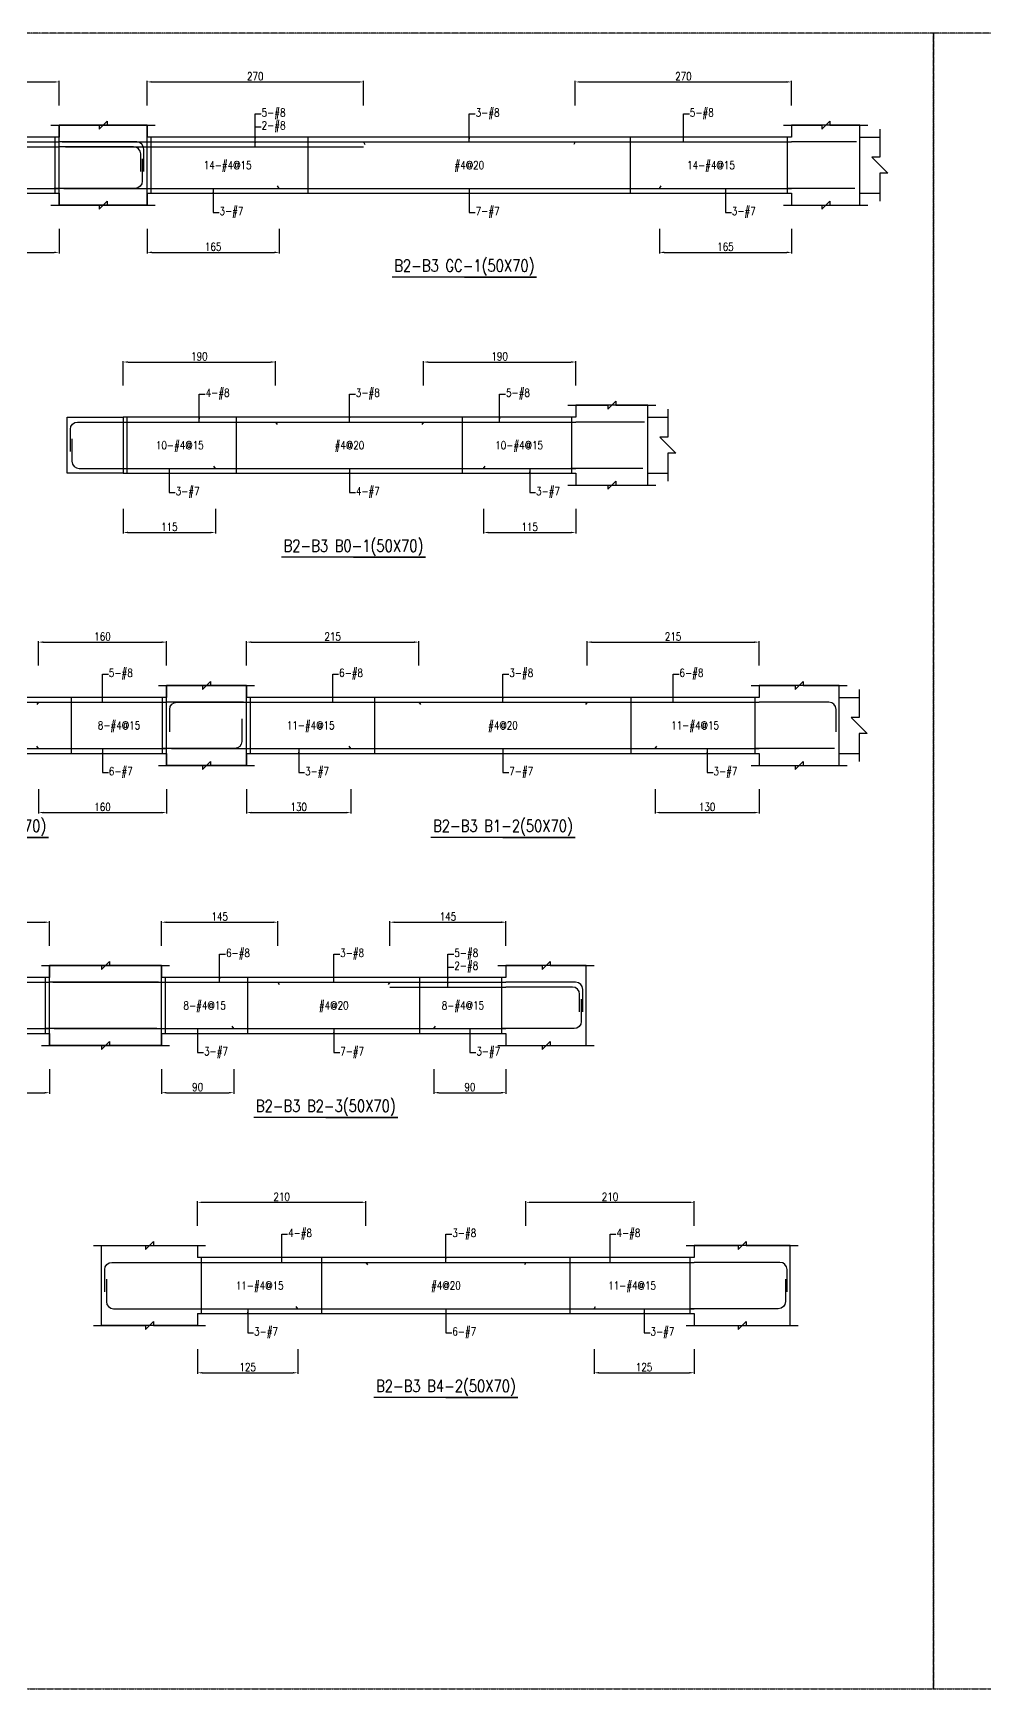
# Model space of a CAD drawing. Header units: millimetres. Extents: x 0 to 84580, y -12276 to 4373.
# Drawn here: x 31479 to 32667, y -9207 to -7138 of the extents above; entities that cross this region are included whole.
import ezdxf
from ezdxf.enums import TextEntityAlignment as Align

# ---------------------------------------------------------------- set-up
doc = ezdxf.new("R2010")
doc.units = ezdxf.units.MM
doc.header["$MEASUREMENT"] = 0
doc.linetypes.add('CENTER', pattern=[2, 1.25, -0.25, 0.25, -0.25])
for name, color, linetype in [('S-DIM', 2, 'Continuous'), ('S-GRID', 1, 'CENTER'), ('S-LEADER', 2, 'Continuous'), ('S-RC', 130, 'Continuous'), ('S-REINF', 6, 'Continuous'), ('S-TEXT', 2, 'Continuous')]:
    doc.layers.add(name, color=color, linetype=linetype)
doc.styles.add('CS4', font='romans.shx', dxfattribs={"width": 0.8, "bigfont": 'lsp.shx'})
doc.styles.get("Standard").update_dxf_attribs({"font": 'arial.ttf'})
doc.dimstyles.new('ISO-25', dxfattribs={"dimtxt": 2.5, "dimasz": 2.5, "dimexe": 1.25, "dimexo": 0.625, "dimtad": 1, "dimtxsty": 'Standard', "dimcen": 2.5, "dimadec": 0, "dimazin": 0, "dimtfac": 1, "dimtmove": 0, "dimatfit": 3, "dimfxl": 0, "dimarcsym": 0})

# ---------------------------------------------------------------- blocks, each defined once
blk = doc.blocks.new('*D1837')
at = {"layer": 'DEFPOINTS', "color": 0, "transparency": 16777216}
for p in [(31510.9, -7199), (31155.9, -7229), (31510.9, -7229)]:
    blk.add_point(p, dxfattribs=at)
at = {"layer": 'S-DIM', "color": 0, "lineweight": -2, "transparency": 16777216}
for p, q in [((31155.9, -7228.375), (31155.9, -7197.75)), ((31161.9, -7199), (31504.9, -7199)), ((31510.9, -7228.375), (31510.9, -7197.75))]:
    blk.add_line(p, q, dxfattribs=at)
at = {"layer": 'S-DIM', "color": 0, "transparency": 16777216}
for points in [[(31161.9, -7198), (31161.9, -7200), (31155.9, -7199)], [(31504.9, -7198), (31504.9, -7200), (31510.9, -7199)]]:
    blk.add_solid(points, dxfattribs=at)
at = {"layer": 'S-DIM', "color": 0, "transparency": 16777216, "insert": (31333.4, -7192), "char_height": 10, "attachment_point": 5, "style": 'CS4'}
blk.add_mtext('355', dxfattribs=at)
blk = doc.blocks.new('*D1839')
at = {"layer": 'DEFPOINTS', "color": 0, "transparency": 16777216}
for p in [(31295.9, -7382), (31510.9, -7382), (31510.9, -7412)]:
    blk.add_point(p, dxfattribs=at)
at = {"layer": 'S-DIM', "color": 0, "lineweight": -2, "transparency": 16777216}
for p, q in [((31295.9, -7382.625), (31295.9, -7413.25)), ((31510.9, -7382.625), (31510.9, -7413.25)), ((31301.9, -7412), (31504.9, -7412))]:
    blk.add_line(p, q, dxfattribs=at)
at = {"layer": 'S-DIM', "color": 0, "transparency": 16777216}
for points in [[(31301.9, -7411), (31301.9, -7413), (31295.9, -7412)], [(31504.9, -7411), (31504.9, -7413), (31510.9, -7412)]]:
    blk.add_solid(points, dxfattribs=at)
at = {"layer": 'S-DIM', "color": 0, "transparency": 16777216, "insert": (31403.4, -7405), "char_height": 10, "attachment_point": 5, "style": 'CS4'}
blk.add_mtext('215', dxfattribs=at)
blk = doc.blocks.new('*D1840')
at = {"layer": 'DEFPOINTS', "color": 0, "transparency": 16777216}
for p in [(31890.9, -7199), (31620.9, -7229), (31890.9, -7229)]:
    blk.add_point(p, dxfattribs=at)
at = {"layer": 'S-DIM', "color": 0, "lineweight": -2, "transparency": 16777216}
for p, q in [((31620.9, -7228.375), (31620.9, -7197.75)), ((31626.9, -7199), (31884.9, -7199)), ((31890.9, -7228.375), (31890.9, -7197.75))]:
    blk.add_line(p, q, dxfattribs=at)
at = {"layer": 'S-DIM', "color": 0, "transparency": 16777216}
for points in [[(31626.9, -7198), (31626.9, -7200), (31620.9, -7199)], [(31884.9, -7198), (31884.9, -7200), (31890.9, -7199)]]:
    blk.add_solid(points, dxfattribs=at)
at = {"layer": 'S-DIM', "color": 0, "transparency": 16777216, "insert": (31755.9, -7192), "char_height": 10, "attachment_point": 5, "style": 'CS4'}
blk.add_mtext('270', dxfattribs=at)
blk = doc.blocks.new('*D1841')
at = {"layer": 'DEFPOINTS', "color": 0, "transparency": 16777216}
for p in [(32425.6, -7199), (32155.6, -7229), (32425.6, -7229)]:
    blk.add_point(p, dxfattribs=at)
at = {"layer": 'S-DIM', "color": 0, "lineweight": -2, "transparency": 16777216}
for p, q in [((32155.6, -7228.375), (32155.6, -7197.75)), ((32161.6, -7199), (32419.6, -7199)), ((32425.6, -7228.375), (32425.6, -7197.75))]:
    blk.add_line(p, q, dxfattribs=at)
at = {"layer": 'S-DIM', "color": 0, "transparency": 16777216}
for points in [[(32161.6, -7198), (32161.6, -7200), (32155.6, -7199)], [(32419.6, -7198), (32419.6, -7200), (32425.6, -7199)]]:
    blk.add_solid(points, dxfattribs=at)
at = {"layer": 'S-DIM', "color": 0, "transparency": 16777216, "insert": (32290.6, -7192), "char_height": 10, "attachment_point": 5, "style": 'CS4'}
blk.add_mtext('270', dxfattribs=at)
blk = doc.blocks.new('*D1842')
at = {"layer": 'DEFPOINTS', "color": 0, "transparency": 16777216}
for p in [(31620.9, -7382), (31785.9, -7382), (31785.9, -7412)]:
    blk.add_point(p, dxfattribs=at)
at = {"layer": 'S-DIM', "color": 0, "lineweight": -2, "transparency": 16777216}
for p, q in [((31620.9, -7382.625), (31620.9, -7413.25)), ((31785.9, -7382.625), (31785.9, -7413.25)), ((31626.9, -7412), (31779.9, -7412))]:
    blk.add_line(p, q, dxfattribs=at)
at = {"layer": 'S-DIM', "color": 0, "transparency": 16777216}
for points in [[(31626.9, -7411), (31626.9, -7413), (31620.9, -7412)], [(31779.9, -7411), (31779.9, -7413), (31785.9, -7412)]]:
    blk.add_solid(points, dxfattribs=at)
at = {"layer": 'S-DIM', "color": 0, "transparency": 16777216, "insert": (31703.4, -7405), "char_height": 10, "attachment_point": 5, "style": 'CS4'}
blk.add_mtext('165', dxfattribs=at)
blk = doc.blocks.new('*D1805')
at = {"layer": 'DEFPOINTS', "color": 0, "transparency": 16777216}
for p in [(32260.6, -7382), (32425.6, -7382), (32425.6, -7412)]:
    blk.add_point(p, dxfattribs=at)
at = {"layer": 'S-DIM', "color": 0, "lineweight": -2, "transparency": 16777216}
for p, q in [((32260.6, -7382.625), (32260.6, -7413.25)), ((32425.6, -7382.625), (32425.6, -7413.25)), ((32266.6, -7412), (32419.6, -7412))]:
    blk.add_line(p, q, dxfattribs=at)
at = {"layer": 'S-DIM', "color": 0, "transparency": 16777216}
for points in [[(32266.6, -7411), (32266.6, -7413), (32260.6, -7412)], [(32419.6, -7411), (32419.6, -7413), (32425.6, -7412)]]:
    blk.add_solid(points, dxfattribs=at)
at = {"layer": 'S-DIM', "color": 0, "transparency": 16777216, "insert": (32343.1, -7405), "char_height": 10, "attachment_point": 5, "style": 'CS4'}
blk.add_mtext('165', dxfattribs=at)
blk = doc.blocks.new('*D1862')
at = {"layer": 'DEFPOINTS', "color": 0, "transparency": 16777216}
for p in [(31781.1, -7549), (31591.1, -7579), (31781.1, -7579)]:
    blk.add_point(p, dxfattribs=at)
at = {"layer": 'S-DIM', "color": 0, "lineweight": -2, "transparency": 16777216}
for p, q in [((31591.1, -7578.375), (31591.1, -7547.75)), ((31597.1, -7549), (31775.1, -7549)), ((31781.1, -7578.375), (31781.1, -7547.75))]:
    blk.add_line(p, q, dxfattribs=at)
at = {"layer": 'S-DIM', "color": 0, "transparency": 16777216}
for points in [[(31597.1, -7548), (31597.1, -7550), (31591.1, -7549)], [(31775.1, -7548), (31775.1, -7550), (31781.1, -7549)]]:
    blk.add_solid(points, dxfattribs=at)
at = {"layer": 'S-DIM', "color": 0, "transparency": 16777216, "insert": (31686.1, -7542), "char_height": 10, "attachment_point": 5, "style": 'CS4'}
blk.add_mtext('190', dxfattribs=at)
blk = doc.blocks.new('*D1863')
at = {"layer": 'DEFPOINTS', "color": 0, "transparency": 16777216}
for p in [(32156.1, -7549), (31966.1, -7579), (32156.1, -7579)]:
    blk.add_point(p, dxfattribs=at)
at = {"layer": 'S-DIM', "color": 0, "lineweight": -2, "transparency": 16777216}
for p, q in [((31966.1, -7578.375), (31966.1, -7547.75)), ((31972.1, -7549), (32150.1, -7549)), ((32156.1, -7578.375), (32156.1, -7547.75))]:
    blk.add_line(p, q, dxfattribs=at)
at = {"layer": 'S-DIM', "color": 0, "transparency": 16777216}
for points in [[(31972.1, -7548), (31972.1, -7550), (31966.1, -7549)], [(32150.1, -7548), (32150.1, -7550), (32156.1, -7549)]]:
    blk.add_solid(points, dxfattribs=at)
at = {"layer": 'S-DIM', "color": 0, "transparency": 16777216, "insert": (32061.1, -7542), "char_height": 10, "attachment_point": 5, "style": 'CS4'}
blk.add_mtext('190', dxfattribs=at)
blk = doc.blocks.new('*D1864')
at = {"layer": 'DEFPOINTS', "color": 0, "transparency": 16777216}
for p in [(31591.1, -7732), (31706.1, -7732), (31706.1, -7762)]:
    blk.add_point(p, dxfattribs=at)
at = {"layer": 'S-DIM', "color": 0, "lineweight": -2, "transparency": 16777216}
for p, q in [((31591.1, -7732.625), (31591.1, -7763.25)), ((31706.1, -7732.625), (31706.1, -7763.25)), ((31597.1, -7762), (31700.1, -7762))]:
    blk.add_line(p, q, dxfattribs=at)
at = {"layer": 'S-DIM', "color": 0, "transparency": 16777216}
for points in [[(31597.1, -7761), (31597.1, -7763), (31591.1, -7762)], [(31700.1, -7761), (31700.1, -7763), (31706.1, -7762)]]:
    blk.add_solid(points, dxfattribs=at)
at = {"layer": 'S-DIM', "color": 0, "transparency": 16777216, "insert": (31648.6, -7755), "char_height": 10, "attachment_point": 5, "style": 'CS4'}
blk.add_mtext('115', dxfattribs=at)
blk = doc.blocks.new('*D1865')
at = {"layer": 'DEFPOINTS', "color": 0, "transparency": 16777216}
for p in [(32041.1, -7732), (32156.1, -7732), (32156.1, -7762)]:
    blk.add_point(p, dxfattribs=at)
at = {"layer": 'S-DIM', "color": 0, "lineweight": -2, "transparency": 16777216}
for p, q in [((32041.1, -7732.625), (32041.1, -7763.25)), ((32156.1, -7732.625), (32156.1, -7763.25)), ((32047.1, -7762), (32150.1, -7762))]:
    blk.add_line(p, q, dxfattribs=at)
at = {"layer": 'S-DIM', "color": 0, "transparency": 16777216}
for points in [[(32047.1, -7761), (32047.1, -7763), (32041.1, -7762)], [(32150.1, -7761), (32150.1, -7763), (32156.1, -7762)]]:
    blk.add_solid(points, dxfattribs=at)
at = {"layer": 'S-DIM', "color": 0, "transparency": 16777216, "insert": (32098.6, -7755), "char_height": 10, "attachment_point": 5, "style": 'CS4'}
blk.add_mtext('115', dxfattribs=at)
blk = doc.blocks.new('*D1780')
at = {"layer": 'DEFPOINTS', "color": 0, "transparency": 16777216}
for p in [(31645.2, -7899), (31485.2, -7929), (31645.2, -7929)]:
    blk.add_point(p, dxfattribs=at)
at = {"layer": 'S-DIM', "color": 0, "lineweight": -2, "transparency": 16777216}
for p, q in [((31485.2, -7928.375), (31485.2, -7897.75)), ((31491.2, -7899), (31639.2, -7899)), ((31645.2, -7928.375), (31645.2, -7897.75))]:
    blk.add_line(p, q, dxfattribs=at)
at = {"layer": 'S-DIM', "color": 0, "transparency": 16777216}
for points in [[(31491.2, -7898), (31491.2, -7900), (31485.2, -7899)], [(31639.2, -7898), (31639.2, -7900), (31645.2, -7899)]]:
    blk.add_solid(points, dxfattribs=at)
at = {"layer": 'S-DIM', "color": 0, "transparency": 16777216, "insert": (31565.2, -7892), "char_height": 10, "attachment_point": 5, "style": 'CS4'}
blk.add_mtext('160', dxfattribs=at)
blk = doc.blocks.new('*D1782')
at = {"layer": 'DEFPOINTS', "color": 0, "transparency": 16777216}
for p in [(31485.2, -8082), (31645.2, -8082), (31645.2, -8112)]:
    blk.add_point(p, dxfattribs=at)
at = {"layer": 'S-DIM', "color": 0, "lineweight": -2, "transparency": 16777216}
for p, q in [((31485.2, -8082.625), (31485.2, -8113.25)), ((31645.2, -8082.625), (31645.2, -8113.25)), ((31491.2, -8112), (31639.2, -8112))]:
    blk.add_line(p, q, dxfattribs=at)
at = {"layer": 'S-DIM', "color": 0, "transparency": 16777216}
for points in [[(31491.2, -8111), (31491.2, -8113), (31485.2, -8112)], [(31639.2, -8111), (31639.2, -8113), (31645.2, -8112)]]:
    blk.add_solid(points, dxfattribs=at)
at = {"layer": 'S-DIM', "color": 0, "transparency": 16777216, "insert": (31565.2, -8105), "char_height": 10, "attachment_point": 5, "style": 'CS4'}
blk.add_mtext('160', dxfattribs=at)
blk = doc.blocks.new('*D1783')
at = {"layer": 'DEFPOINTS', "color": 0, "transparency": 16777216}
for p in [(31960.2, -7899), (31745.2, -7929), (31960.2, -7929)]:
    blk.add_point(p, dxfattribs=at)
at = {"layer": 'S-DIM', "color": 0, "lineweight": -2, "transparency": 16777216}
for p, q in [((31745.2, -7928.375), (31745.2, -7897.75)), ((31751.2, -7899), (31954.2, -7899)), ((31960.2, -7928.375), (31960.2, -7897.75))]:
    blk.add_line(p, q, dxfattribs=at)
at = {"layer": 'S-DIM', "color": 0, "transparency": 16777216}
for points in [[(31751.2, -7898), (31751.2, -7900), (31745.2, -7899)], [(31954.2, -7898), (31954.2, -7900), (31960.2, -7899)]]:
    blk.add_solid(points, dxfattribs=at)
at = {"layer": 'S-DIM', "color": 0, "transparency": 16777216, "insert": (31852.7, -7892), "char_height": 10, "attachment_point": 5, "style": 'CS4'}
blk.add_mtext('215', dxfattribs=at)
blk = doc.blocks.new('*D1784')
at = {"layer": 'DEFPOINTS', "color": 0, "transparency": 16777216}
for p in [(32385.2, -7899), (32170.2, -7929), (32385.2, -7929)]:
    blk.add_point(p, dxfattribs=at)
at = {"layer": 'S-DIM', "color": 0, "lineweight": -2, "transparency": 16777216}
for p, q in [((32170.2, -7928.375), (32170.2, -7897.75)), ((32176.2, -7899), (32379.2, -7899)), ((32385.2, -7928.375), (32385.2, -7897.75))]:
    blk.add_line(p, q, dxfattribs=at)
at = {"layer": 'S-DIM', "color": 0, "transparency": 16777216}
for points in [[(32176.2, -7898), (32176.2, -7900), (32170.2, -7899)], [(32379.2, -7898), (32379.2, -7900), (32385.2, -7899)]]:
    blk.add_solid(points, dxfattribs=at)
at = {"layer": 'S-DIM', "color": 0, "transparency": 16777216, "insert": (32277.7, -7892), "char_height": 10, "attachment_point": 5, "style": 'CS4'}
blk.add_mtext('215', dxfattribs=at)
blk = doc.blocks.new('*D1785')
at = {"layer": 'DEFPOINTS', "color": 0, "transparency": 16777216}
for p in [(31745.2, -8082), (31875.2, -8082), (31875.2, -8112)]:
    blk.add_point(p, dxfattribs=at)
at = {"layer": 'S-DIM', "color": 0, "lineweight": -2, "transparency": 16777216}
for p, q in [((31745.2, -8082.625), (31745.2, -8113.25)), ((31875.2, -8082.625), (31875.2, -8113.25)), ((31751.2, -8112), (31869.2, -8112))]:
    blk.add_line(p, q, dxfattribs=at)
at = {"layer": 'S-DIM', "color": 0, "transparency": 16777216}
for points in [[(31751.2, -8111), (31751.2, -8113), (31745.2, -8112)], [(31869.2, -8111), (31869.2, -8113), (31875.2, -8112)]]:
    blk.add_solid(points, dxfattribs=at)
at = {"layer": 'S-DIM', "color": 0, "transparency": 16777216, "insert": (31810.2, -8105), "char_height": 10, "attachment_point": 5, "style": 'CS4'}
blk.add_mtext('130', dxfattribs=at)
blk = doc.blocks.new('*D1786')
at = {"layer": 'DEFPOINTS', "color": 0, "transparency": 16777216}
for p in [(32255.2, -8082), (32385.2, -8082), (32385.2, -8112)]:
    blk.add_point(p, dxfattribs=at)
at = {"layer": 'S-DIM', "color": 0, "lineweight": -2, "transparency": 16777216}
for p, q in [((32255.2, -8082.625), (32255.2, -8113.25)), ((32385.2, -8082.625), (32385.2, -8113.25)), ((32261.2, -8112), (32379.2, -8112))]:
    blk.add_line(p, q, dxfattribs=at)
at = {"layer": 'S-DIM', "color": 0, "transparency": 16777216}
for points in [[(32261.2, -8111), (32261.2, -8113), (32255.2, -8112)], [(32379.2, -8111), (32379.2, -8113), (32385.2, -8112)]]:
    blk.add_solid(points, dxfattribs=at)
at = {"layer": 'S-DIM', "color": 0, "transparency": 16777216, "insert": (32320.2, -8105), "char_height": 10, "attachment_point": 5, "style": 'CS4'}
blk.add_mtext('130', dxfattribs=at)
blk = doc.blocks.new('*D1787')
at = {"layer": 'DEFPOINTS', "color": 0, "transparency": 16777216}
for p in [(31499, -8249), (31269, -8279), (31499, -8279)]:
    blk.add_point(p, dxfattribs=at)
at = {"layer": 'S-DIM', "color": 0, "lineweight": -2, "transparency": 16777216}
for p, q in [((31269, -8278.375), (31269, -8247.75)), ((31275, -8249), (31493, -8249)), ((31499, -8278.375), (31499, -8247.75))]:
    blk.add_line(p, q, dxfattribs=at)
at = {"layer": 'S-DIM', "color": 0, "transparency": 16777216}
for points in [[(31275, -8248), (31275, -8250), (31269, -8249)], [(31493, -8248), (31493, -8250), (31499, -8249)]]:
    blk.add_solid(points, dxfattribs=at)
at = {"layer": 'S-DIM', "color": 0, "transparency": 16777216, "insert": (31384, -8242), "char_height": 10, "attachment_point": 5, "style": 'CS4'}
blk.add_mtext('230', dxfattribs=at)
blk = doc.blocks.new('*D1789')
at = {"layer": 'DEFPOINTS', "color": 0, "transparency": 16777216}
for p in [(31359, -8432), (31499, -8432), (31499, -8462)]:
    blk.add_point(p, dxfattribs=at)
at = {"layer": 'S-DIM', "color": 0, "lineweight": -2, "transparency": 16777216}
for p, q in [((31359, -8432.625), (31359, -8463.25)), ((31499, -8432.625), (31499, -8463.25)), ((31365, -8462), (31493, -8462))]:
    blk.add_line(p, q, dxfattribs=at)
at = {"layer": 'S-DIM', "color": 0, "transparency": 16777216}
for points in [[(31365, -8461), (31365, -8463), (31359, -8462)], [(31493, -8461), (31493, -8463), (31499, -8462)]]:
    blk.add_solid(points, dxfattribs=at)
at = {"layer": 'S-DIM', "color": 0, "transparency": 16777216, "insert": (31429, -8455), "char_height": 10, "attachment_point": 5, "style": 'CS4'}
blk.add_mtext('140', dxfattribs=at)
blk = doc.blocks.new('*D1790')
at = {"layer": 'DEFPOINTS', "color": 0, "transparency": 16777216}
for p in [(31784, -8249), (31639, -8279), (31784, -8279)]:
    blk.add_point(p, dxfattribs=at)
at = {"layer": 'S-DIM', "color": 0, "lineweight": -2, "transparency": 16777216}
for p, q in [((31639, -8278.375), (31639, -8247.75)), ((31645, -8249), (31778, -8249)), ((31784, -8278.375), (31784, -8247.75))]:
    blk.add_line(p, q, dxfattribs=at)
at = {"layer": 'S-DIM', "color": 0, "transparency": 16777216}
for points in [[(31645, -8248), (31645, -8250), (31639, -8249)], [(31778, -8248), (31778, -8250), (31784, -8249)]]:
    blk.add_solid(points, dxfattribs=at)
at = {"layer": 'S-DIM', "color": 0, "transparency": 16777216, "insert": (31711.5, -8242), "char_height": 10, "attachment_point": 5, "style": 'CS4'}
blk.add_mtext('145', dxfattribs=at)
blk = doc.blocks.new('*D1791')
at = {"layer": 'DEFPOINTS', "color": 0, "transparency": 16777216}
for p in [(32069, -8249), (31924, -8279), (32069, -8279)]:
    blk.add_point(p, dxfattribs=at)
at = {"layer": 'S-DIM', "color": 0, "lineweight": -2, "transparency": 16777216}
for p, q in [((31924, -8278.375), (31924, -8247.75)), ((31930, -8249), (32063, -8249)), ((32069, -8278.375), (32069, -8247.75))]:
    blk.add_line(p, q, dxfattribs=at)
at = {"layer": 'S-DIM', "color": 0, "transparency": 16777216}
for points in [[(31930, -8248), (31930, -8250), (31924, -8249)], [(32063, -8248), (32063, -8250), (32069, -8249)]]:
    blk.add_solid(points, dxfattribs=at)
at = {"layer": 'S-DIM', "color": 0, "transparency": 16777216, "insert": (31996.5, -8242), "char_height": 10, "attachment_point": 5, "style": 'CS4'}
blk.add_mtext('145', dxfattribs=at)
blk = doc.blocks.new('*D1792')
at = {"layer": 'DEFPOINTS', "color": 0, "transparency": 16777216}
for p in [(31639, -8432), (31729, -8432), (31729, -8462)]:
    blk.add_point(p, dxfattribs=at)
at = {"layer": 'S-DIM', "color": 0, "lineweight": -2, "transparency": 16777216}
for p, q in [((31639, -8432.625), (31639, -8463.25)), ((31729, -8432.625), (31729, -8463.25)), ((31645, -8462), (31723, -8462))]:
    blk.add_line(p, q, dxfattribs=at)
at = {"layer": 'S-DIM', "color": 0, "transparency": 16777216}
for points in [[(31645, -8461), (31645, -8463), (31639, -8462)], [(31723, -8461), (31723, -8463), (31729, -8462)]]:
    blk.add_solid(points, dxfattribs=at)
at = {"layer": 'S-DIM', "color": 0, "transparency": 16777216, "insert": (31684, -8455), "char_height": 10, "attachment_point": 5, "style": 'CS4'}
blk.add_mtext('90', dxfattribs=at)
blk = doc.blocks.new('*D1793')
at = {"layer": 'DEFPOINTS', "color": 0, "transparency": 16777216}
for p in [(31979, -8432), (32069, -8432), (32069, -8462)]:
    blk.add_point(p, dxfattribs=at)
at = {"layer": 'S-DIM', "color": 0, "lineweight": -2, "transparency": 16777216}
for p, q in [((31979, -8432.625), (31979, -8463.25)), ((32069, -8432.625), (32069, -8463.25)), ((31985, -8462), (32063, -8462))]:
    blk.add_line(p, q, dxfattribs=at)
at = {"layer": 'S-DIM', "color": 0, "transparency": 16777216}
for points in [[(31985, -8461), (31985, -8463), (31979, -8462)], [(32063, -8461), (32063, -8463), (32069, -8462)]]:
    blk.add_solid(points, dxfattribs=at)
at = {"layer": 'S-DIM', "color": 0, "transparency": 16777216, "insert": (32024, -8455), "char_height": 10, "attachment_point": 5, "style": 'CS4'}
blk.add_mtext('90', dxfattribs=at)
blk = doc.blocks.new('*D1766')
at = {"layer": 'DEFPOINTS', "color": 0, "transparency": 16777216}
for p in [(31894, -8599), (31684, -8629), (31894, -8629)]:
    blk.add_point(p, dxfattribs=at)
at = {"layer": 'S-DIM', "color": 0, "lineweight": -2, "transparency": 16777216}
for p, q in [((31684, -8628.375), (31684, -8597.75)), ((31690, -8599), (31888, -8599)), ((31894, -8628.375), (31894, -8597.75))]:
    blk.add_line(p, q, dxfattribs=at)
at = {"layer": 'S-DIM', "color": 0, "transparency": 16777216}
for points in [[(31690, -8598), (31690, -8600), (31684, -8599)], [(31888, -8598), (31888, -8600), (31894, -8599)]]:
    blk.add_solid(points, dxfattribs=at)
at = {"layer": 'S-DIM', "color": 0, "transparency": 16777216, "insert": (31789, -8592), "char_height": 10, "attachment_point": 5, "style": 'CS4'}
blk.add_mtext('210', dxfattribs=at)
blk = doc.blocks.new('*D1767')
at = {"layer": 'DEFPOINTS', "color": 0, "transparency": 16777216}
for p in [(32304, -8599), (32094, -8629), (32304, -8629)]:
    blk.add_point(p, dxfattribs=at)
at = {"layer": 'S-DIM', "color": 0, "lineweight": -2, "transparency": 16777216}
for p, q in [((32094, -8628.375), (32094, -8597.75)), ((32100, -8599), (32298, -8599)), ((32304, -8628.375), (32304, -8597.75))]:
    blk.add_line(p, q, dxfattribs=at)
at = {"layer": 'S-DIM', "color": 0, "transparency": 16777216}
for points in [[(32100, -8598), (32100, -8600), (32094, -8599)], [(32298, -8598), (32298, -8600), (32304, -8599)]]:
    blk.add_solid(points, dxfattribs=at)
at = {"layer": 'S-DIM', "color": 0, "transparency": 16777216, "insert": (32199, -8592), "char_height": 10, "attachment_point": 5, "style": 'CS4'}
blk.add_mtext('210', dxfattribs=at)
blk = doc.blocks.new('*D1768')
at = {"layer": 'DEFPOINTS', "color": 0, "transparency": 16777216}
for p in [(31684, -8782), (31809, -8782), (31809, -8812)]:
    blk.add_point(p, dxfattribs=at)
at = {"layer": 'S-DIM', "color": 0, "lineweight": -2, "transparency": 16777216}
for p, q in [((31684, -8782.625), (31684, -8813.25)), ((31809, -8782.625), (31809, -8813.25)), ((31690, -8812), (31803, -8812))]:
    blk.add_line(p, q, dxfattribs=at)
at = {"layer": 'S-DIM', "color": 0, "transparency": 16777216}
for points in [[(31690, -8811), (31690, -8813), (31684, -8812)], [(31803, -8811), (31803, -8813), (31809, -8812)]]:
    blk.add_solid(points, dxfattribs=at)
at = {"layer": 'S-DIM', "color": 0, "transparency": 16777216, "insert": (31746.5, -8805), "char_height": 10, "attachment_point": 5, "style": 'CS4'}
blk.add_mtext('125', dxfattribs=at)
blk = doc.blocks.new('*D1769')
at = {"layer": 'DEFPOINTS', "color": 0, "transparency": 16777216}
for p in [(32179, -8782), (32304, -8782), (32304, -8812)]:
    blk.add_point(p, dxfattribs=at)
at = {"layer": 'S-DIM', "color": 0, "lineweight": -2, "transparency": 16777216}
for p, q in [((32179, -8782.625), (32179, -8813.25)), ((32304, -8782.625), (32304, -8813.25)), ((32185, -8812), (32298, -8812))]:
    blk.add_line(p, q, dxfattribs=at)
at = {"layer": 'S-DIM', "color": 0, "transparency": 16777216}
for points in [[(32185, -8811), (32185, -8813), (32179, -8812)], [(32298, -8811), (32298, -8813), (32304, -8812)]]:
    blk.add_solid(points, dxfattribs=at)
at = {"layer": 'S-DIM', "color": 0, "transparency": 16777216, "insert": (32241.5, -8805), "char_height": 10, "attachment_point": 5, "style": 'CS4'}
blk.add_mtext('125', dxfattribs=at)

msp = doc.modelspace()

# ---------------------------------------------------------------- linework, layer by layer
for p, q in [((32510.8, -7268), (32535.8, -7268)), ((32510.8, -7338), (32535.8, -7338)), ((32246.1, -7618), (32271.1, -7618)), ((32246.1, -7688), (32271.1, -7688)), ((32485.2, -7968), (32510.2, -7968)), ((32485.2, -8038), (32510.2, -8038))]:
    msp.add_line(p, q)
at = {"layer": 'S-GRID'}
for points in [[(29374, -9207), (32603, -9207), (32603, -7138), (29374, -7138), (29374, -9207)], [(29374, -9207), (32603, -9207), (32603, -7138), (29374, -7138), (29374, -9207)], [(32603, -9207), (35832, -9207), (35832, -7138), (32603, -7138), (32603, -9207)]]:
    msp.add_lwpolyline(points, dxfattribs=at)
at = {"layer": 'S-RC'}
for points in [[(31500.9, -7253), (31560.9, -7253.012), (31560.899, -7258.012), (31570.901, -7248.014), (31570.9, -7253.014), (31630.9, -7253.026)], [(31500.9, -7253), (31560.9, -7253.012), (31560.899, -7258.012), (31570.901, -7248.014), (31570.9, -7253.014), (31630.9, -7253.026)], [(31510.9, -7338), (31510.9, -7353), (31620.9, -7353), (31620.9, -7253), (31510.9, -7253), (31510.9, -7268)], [(31620.9, -7338), (31620.9, -7353), (31510.9, -7353), (31510.9, -7253), (31620.9, -7253), (31620.9, -7268)], [(32415.6, -7253), (32463.2, -7253.009), (32463.199, -7258.009), (32473.201, -7248.011), (32473.2, -7253.011), (32520.8, -7253.021)], [(32425.6, -7338), (32425.6, -7353), (32510.8, -7353), (32510.8, -7253), (32425.6, -7253), (32425.6, -7268)], [(32535.8, -7258), (32535.8, -7293), (32525.8, -7293), (32545.8, -7313), (32535.8, -7313), (32535.8, -7348)], [(31510.9, -7268), (30448.8, -7268)], [(32425.6, -7268), (31620.9, -7268)], [(30448.8, -7338), (31510.9, -7338)], [(31620.9, -7338), (32425.6, -7338)], [(31500.9, -7353), (31560.9, -7353.012), (31560.899, -7358.012), (31570.901, -7348.014), (31570.9, -7353.014), (31630.9, -7353.026)], [(31500.9, -7353), (31560.9, -7353.012), (31560.899, -7358.012), (31570.901, -7348.014), (31570.9, -7353.014), (31630.9, -7353.026)], [(32415.6, -7353), (32463.2, -7353.009), (32463.199, -7358.009), (32473.201, -7348.011), (32473.2, -7353.011), (32520.8, -7353.021)], [(32017.05, -7443), (32107.05, -7443), (31927.05, -7443)], [(32146.1, -7603), (32196.1, -7603.01), (32196.099, -7608.01), (32206.101, -7598.012), (32206.1, -7603.012), (32256.1, -7603.022)], [(32156.1, -7688), (32156.1, -7703), (32246.1, -7703), (32246.1, -7603), (32156.1, -7603), (32156.1, -7618)], [(32271.1, -7608), (32271.1, -7643), (32261.1, -7643), (32281.1, -7663), (32271.1, -7663), (32271.1, -7698)], [(31591.1, -7688), (31521.1, -7688), (31521.1, -7618), (31591.1, -7618), (31591.1, -7688)], [(32156.1, -7618), (31591.1, -7618)], [(31591.1, -7688), (32156.1, -7688)], [(32146.1, -7703), (32196.1, -7703.01), (32196.099, -7708.01), (32206.101, -7698.012), (32206.1, -7703.012), (32256.1, -7703.022)], [(31878.6, -7793), (31968.6, -7793), (31788.6, -7793)], [(31635.2, -7953), (31690.2, -7953.011), (31690.199, -7958.011), (31700.201, -7948.013), (31700.2, -7953.013), (31755.2, -7953.024)], [(31635.2, -7953), (31690.2, -7953.011), (31690.199, -7958.011), (31700.201, -7948.013), (31700.2, -7953.013), (31755.2, -7953.024)], [(31645.2, -8038), (31645.2, -8053), (31745.2, -8053), (31745.2, -7953), (31645.2, -7953), (31645.2, -7968)], [(31745.2, -8038), (31745.2, -8053), (31645.2, -8053), (31645.2, -7953), (31745.2, -7953), (31745.2, -7968)], [(32375.2, -7953), (32430.2, -7953.011), (32430.199, -7958.011), (32440.201, -7948.013), (32440.2, -7953.013), (32495.2, -7953.024)], [(32385.2, -8038), (32385.2, -8053), (32485.2, -8053), (32485.2, -7953), (32385.2, -7953), (32385.2, -7968)], [(32510.2, -7958), (32510.2, -7993), (32500.2, -7993), (32520.2, -8013), (32510.2, -8013), (32510.2, -8048)], [(31645.2, -7968), (31170.2, -7968)], [(32385.2, -7968), (31745.2, -7968)], [(31170.2, -8038), (31645.2, -8038)], [(31635.2, -8053), (31690.2, -8053.011), (31690.199, -8058.011), (31700.201, -8048.013), (31700.2, -8053.013), (31755.2, -8053.024)], [(31635.2, -8053), (31690.2, -8053.011), (31690.199, -8058.011), (31700.201, -8048.013), (31700.2, -8053.013), (31755.2, -8053.024)], [(31745.2, -8038), (32385.2, -8038)], [(32375.2, -8053), (32430.2, -8053.011), (32430.199, -8058.011), (32440.201, -8048.013), (32440.2, -8053.013), (32495.2, -8053.024)], [(31407.7, -8143), (31497.7, -8143), (31317.7, -8143)], [(32065.2, -8143), (32155.2, -8143), (31975.2, -8143)], [(31489, -8303), (31564, -8303.015), (31563.999, -8308.015), (31574.001, -8298.017), (31574, -8303.017), (31649, -8303.031)], [(31489, -8303), (31564, -8303.015), (31563.999, -8308.015), (31574.001, -8298.017), (31574, -8303.017), (31649, -8303.031)], [(31499, -8388), (31499, -8403), (31639, -8403), (31639, -8303), (31499, -8303), (31499, -8318)], [(31639, -8388), (31639, -8403), (31499, -8403), (31499, -8303), (31639, -8303), (31639, -8318)], [(32059, -8303), (32114, -8303.011), (32113.999, -8308.011), (32124.001, -8298.013), (32124, -8303.013), (32179, -8303.024)], [(32069, -8388), (32069, -8403), (32169, -8403), (32169, -8303), (32069, -8303), (32069, -8318)], [(31499, -8318), (30809, -8318)], [(32069, -8318), (31639, -8318)], [(30809, -8388), (31499, -8388)], [(31489, -8403), (31564, -8403.015), (31563.999, -8408.015), (31574.001, -8398.017), (31574, -8403.017), (31649, -8403.031)], [(31489, -8403), (31564, -8403.015), (31563.999, -8408.015), (31574.001, -8398.017), (31574, -8403.017), (31649, -8403.031)], [(31639, -8388), (32069, -8388)], [(32059, -8403), (32114, -8403.011), (32113.999, -8408.011), (32124.001, -8398.013), (32124, -8403.013), (32179, -8403.024)], [(31844, -8493), (31934, -8493), (31754, -8493)], [(31554, -8653), (31619, -8653.013), (31618.999, -8658.013), (31629.001, -8648.015), (31629, -8653.015), (31694, -8653.027)], [(32294, -8653), (32359, -8653.013), (32358.999, -8658.013), (32369.001, -8648.015), (32369, -8653.015), (32434, -8653.027)], [(31684, -8738), (31684, -8753), (31564, -8753), (31564, -8653), (31684, -8653), (31684, -8668)], [(32304, -8668), (31684, -8668)], [(32304, -8738), (32304, -8753), (32424, -8753), (32424, -8653), (32304, -8653), (32304, -8668)], [(31554, -8753), (31619, -8753.013), (31618.999, -8758.013), (31629.001, -8748.015), (31629, -8753.015), (31694, -8753.027)], [(31684, -8738), (32304, -8738)], [(32294, -8753), (32359, -8753.013), (32358.999, -8758.013), (32369.001, -8748.015), (32369, -8753.015), (32434, -8753.027)], [(31994, -8843), (32084, -8843), (31904, -8843)]]:
    msp.add_lwpolyline(points, dxfattribs=at)
at = {"layer": 'S-REINF'}
for points in [[(31155.9, -7274), (31510.9, -7274)], [(31155.9, -7280), (31510.9, -7280)], [(31514.9, -7274), (31620.9, -7274)], [(31518.9, -7280), (31620.9, -7280)], [(31620.9, -7274), (31890.9, -7274)], [(31620.9, -7280), (31890.9, -7280)], [(31890.9, -7274), (31892.9, -7277)], [(31890.9, -7274), (32155.6, -7274)], [(32155.6, -7274), (32153.6, -7277)], [(32155.6, -7274), (32425.6, -7274)], [(32506.8, -7274), (32425.6, -7274)], [(31295.9, -7332), (31510.9, -7332)], [(31516.9, -7332), (31620.9, -7332)], [(31620.9, -7332), (31785.9, -7332)], [(31785.9, -7332), (31783.9, -7329)], [(31785.9, -7332), (32260.6, -7332)], [(32260.6, -7332), (32262.6, -7329)], [(32260.6, -7332), (32425.6, -7332)], [(32504.8, -7332), (32419.6, -7332)], [(31591.1, -7624), (31781.1, -7624)], [(31781.1, -7624), (31783.1, -7627)], [(31781.1, -7624), (31966.1, -7624)], [(31966.1, -7624), (31964.1, -7627)], [(31966.1, -7624), (32156.1, -7624)], [(32242.1, -7624), (32156.1, -7624)], [(31591.1, -7682), (31706.1, -7682)], [(31706.1, -7682), (31704.1, -7679)], [(31706.1, -7682), (32041.1, -7682)], [(32041.1, -7682), (32043.1, -7679)], [(32041.1, -7682), (32156.1, -7682)], [(32240.1, -7682), (32150.1, -7682)], [(31330.2, -7974), (31485.2, -7974)], [(31485.2, -7974), (31483.2, -7977)], [(31485.2, -7974), (31645.2, -7974)], [(31741.2, -7974), (31645.2, -7974)], [(31745.2, -7974), (31960.2, -7974)], [(31960.2, -7974), (31962.2, -7977)], [(31960.2, -7974), (32170.2, -7974)], [(32170.2, -7974), (32168.2, -7977)], [(32170.2, -7974), (32385.2, -7974)], [(31265.2, -8032), (31485.2, -8032)], [(31485.2, -8032), (31483.2, -8029)], [(31485.2, -8032), (31645.2, -8032)], [(31651.2, -8032), (31745.2, -8032)], [(31745.2, -8032), (31875.2, -8032)], [(31875.2, -8032), (31873.2, -8029)], [(31875.2, -8032), (32255.2, -8032)], [(32255.2, -8032), (32257.2, -8029)], [(32255.2, -8032), (32385.2, -8032)], [(32479.2, -8032), (32379.2, -8032)], [(31269, -8324), (31499, -8324)], [(31635, -8324), (31499, -8324)], [(31503, -8324), (31639, -8324)], [(31639, -8324), (31784, -8324)], [(31784, -8324), (31786, -8327)], [(31784, -8324), (31924, -8324)], [(31924, -8324), (31922, -8327)], [(31924, -8324), (32069, -8324)], [(31924, -8330), (32069, -8330)], [(31729, -8382), (31727, -8379)], [(31979, -8382), (31981, -8379)], [(31359, -8382), (31499, -8382)], [(31633, -8382), (31493, -8382)], [(31505, -8382), (31639, -8382)], [(31639, -8382), (31729, -8382)], [(31729, -8382), (31979, -8382)], [(31979, -8382), (32069, -8382)], [(31684, -8674), (31894, -8674)], [(31894, -8674), (31896, -8677)], [(31894, -8674), (32094, -8674)], [(32094, -8674), (32092, -8677)], [(32094, -8674), (32304, -8674)], [(31809, -8732), (31807, -8729)], [(32179, -8732), (32181, -8729)], [(31684, -8732), (31809, -8732)], [(31809, -8732), (32179, -8732)], [(32179, -8732), (32304, -8732)]]:
    msp.add_lwpolyline(points, dxfattribs=at)
at = {"layer": 'S-REINF', "color": 1}
for points in [[(31505.9, -7338), (31505.9, -7268)], [(31625.9, -7338), (31625.9, -7268)], [(31822.075, -7338), (31822.075, -7268)], [(32224.425, -7338), (32224.425, -7268)], [(32420.6, -7338), (32420.6, -7268)], [(31596.1, -7688), (31596.1, -7618)], [(31732.35, -7688), (31732.35, -7618)], [(32014.85, -7688), (32014.85, -7618)], [(32151.1, -7688), (32151.1, -7618)], [(31526.45, -8038), (31526.45, -7968)], [(31640.2, -8038), (31640.2, -7968)], [(31750.2, -8038), (31750.2, -7968)], [(31905.2, -8038), (31905.2, -7968)], [(32225.2, -8038), (32225.2, -7968)], [(32380.2, -8038), (32380.2, -7968)], [(31494, -8388), (31494, -8318)], [(31644, -8388), (31644, -8318)], [(31746.5, -8388), (31746.5, -8318)], [(31961.5, -8388), (31961.5, -8318)], [(32064, -8388), (32064, -8318)], [(31689, -8738), (31689, -8668)], [(31839, -8738), (31839, -8668)], [(32149, -8738), (32149, -8668)], [(32299, -8738), (32299, -8668)]]:
    msp.add_lwpolyline(points, dxfattribs=at)
at = {"layer": 'S-REINF'}
for points in [[(31616.9, -7311), (31616.9, -7283, 0.41421356), (31607.9, -7274), (31510.9, -7274)], [(31612.9, -7311), (31612.9, -7289, 0.41421356), (31603.9, -7280), (31510.9, -7280)], [(31614.9, -7295), (31614.9, -7323, -0.41421356), (31605.9, -7332), (31504.9, -7332)], [(31525.1, -7661), (31525.1, -7633, -0.41421356), (31534.1, -7624), (31591.1, -7624)], [(31527.1, -7645), (31527.1, -7673, 0.41421356), (31536.1, -7682), (31591.1, -7682)], [(31649.2, -8011), (31649.2, -7983, -0.41421356), (31658.2, -7974), (31745.2, -7974)], [(32481.2, -8011), (32481.2, -7983, 0.41421356), (32472.2, -7974), (32385.2, -7974)], [(31739.2, -7995), (31739.2, -8023, -0.41421356), (31730.2, -8032), (31639.2, -8032)], [(32165, -8361), (32165, -8333, 0.41421356), (32156, -8324), (32069, -8324)], [(32161, -8361), (32161, -8339, 0.41421356), (32152, -8330), (32069, -8330)], [(32163, -8345), (32163, -8373, -0.41421356), (32154, -8382), (32063, -8382)], [(31568, -8711), (31568, -8683, -0.41421356), (31577, -8674), (31684, -8674)], [(32420, -8711), (32420, -8683, 0.41421356), (32411, -8674), (32304, -8674)], [(31570, -8695), (31570, -8723, 0.41421356), (31579, -8732), (31684, -8732)], [(32418, -8695), (32418, -8723, -0.41421356), (32409, -8732), (32298, -8732)]]:
    msp.add_lwpolyline(points, format="xyb", dxfattribs=at)

# ---------------------------------------------------------------- texts
at = {"layer": 'S-LEADER', "char_height": 10, "attachment_point": 4, "style": 'CS4'}
for s, insert in [('5-#8', (31763.9, -7239)), ('3-#8', (32031.25, -7239)), ('5-#8', (32298.6, -7239)), ('2-#8', (31763.9, -7255)), ('3-#7', (31711.4, -7362)), ('7-#7', (32031.25, -7362)), ('3-#7', (32351.1, -7362)), ('4-#8', (31694.1, -7589)), ('3-#8', (31881.6, -7589)), ('5-#8', (32069.1, -7589)), ('3-#7', (31656.6, -7712)), ('4-#7', (31881.6, -7712)), ('3-#7', (32106.6, -7712)), ('5-#8', (31573.2, -7939)), ('6-#8', (31860.7, -7939)), ('3-#8', (32073.2, -7939)), ('6-#8', (32285.7, -7939)), ('6-#7', (31573.2, -8062)), ('3-#7', (31818.2, -8062)), ('7-#7', (32073.2, -8062)), ('3-#7', (32328.2, -8062)), ('6-#8', (31719.5, -8289)), ('3-#8', (31862, -8289)), ('5-#8', (32004.5, -8289)), ('2-#8', (32004.5, -8305)), ('3-#7', (31692, -8412)), ('7-#7', (31862, -8412)), ('3-#7', (32032, -8412)), ('4-#8', (31797, -8639)), ('3-#8', (32002, -8639)), ('4-#8', (32207, -8639)), ('3-#7', (31754.5, -8762)), ('6-#7', (32002, -8762)), ('3-#7', (32249.5, -8762))]:
    msp.add_mtext(s, dxfattribs=dict(at, insert=insert))
at = {"layer": 'S-RC', "style": 'CS4', "width": 0.8}
for s, p in [('B2-B3 GC-1(50X70)', (32017.05, -7436)), ('B2-B3 B0-1(50X70)', (31878.6, -7786)), ('B2-B3 B1-1(50X70)', (31407.7, -8136)), ('B2-B3 B1-2(50X70)', (32065.2, -8136)), ('B2-B3 B2-3(50X70)', (31844, -8486)), ('B2-B3 B4-2(50X70)', (31994, -8836))]:
    msp.add_text(s, height=15, dxfattribs=at).set_placement(p, align=Align.CENTER)
at = {"layer": 'S-TEXT', "color": 1, "style": 'CS4', "width": 0.8}
for s, p in [('14-#4@15', (31721.487, -7308)), ('#4@20', (32023.25, -7308)), ('14-#4@15', (32325.013, -7308)), ('10-#4@15', (31661.725, -7658)), ('#4@20', (31873.6, -7658)), ('10-#4@15', (32085.475, -7658)), ('8-#4@15', (31585.825, -8008)), ('11-#4@15', (31825.2, -8008)), ('#4@20', (32065.2, -8008)), ('11-#4@15', (32305.2, -8008)), ('8-#4@15', (31692.75, -8358)), ('#4@20', (31854, -8358)), ('8-#4@15', (32015.25, -8358)), ('11-#4@15', (31761.5, -8708)), ('#4@20', (31994, -8708)), ('11-#4@15', (32226.5, -8708))]:
    msp.add_text(s, height=10, dxfattribs=at).set_placement(p, align=Align.CENTER)

# ---------------------------------------------------------------- dimensions: what is measured, and where the dimension line sits
at = {"layer": 'S-DIM'}
for p1, p2, distance, picture, middle in [((31155.9, -7229), (31510.9, -7229), 30, '*D1837', (31333.4, -7192)), ((31620.9, -7229), (31890.9, -7229), 30, '*D1840', (31755.9, -7192)), ((32155.6, -7229), (32425.6, -7229), 30, '*D1841', (32290.6, -7192)), ((31295.9, -7382), (31510.9, -7382), -30, '*D1839', (31403.4, -7405)), ((31620.9, -7382), (31785.9, -7382), -30, '*D1842', (31703.4, -7405)), ((32260.6, -7382), (32425.6, -7382), -30, '*D1805', (32343.1, -7405)), ((31591.1, -7579), (31781.1, -7579), 30, '*D1862', (31686.1, -7542)), ((31966.1, -7579), (32156.1, -7579), 30, '*D1863', (32061.1, -7542)), ((31591.1, -7732), (31706.1, -7732), -30, '*D1864', (31648.6, -7755)), ((32041.1, -7732), (32156.1, -7732), -30, '*D1865', (32098.6, -7755)), ((31485.2, -7929), (31645.2, -7929), 30, '*D1780', (31565.2, -7892)), ((31745.2, -7929), (31960.2, -7929), 30, '*D1783', (31852.7, -7892)), ((32170.2, -7929), (32385.2, -7929), 30, '*D1784', (32277.7, -7892)), ((31485.2, -8082), (31645.2, -8082), -30, '*D1782', (31565.2, -8105)), ((31745.2, -8082), (31875.2, -8082), -30, '*D1785', (31810.2, -8105)), ((32255.2, -8082), (32385.2, -8082), -30, '*D1786', (32320.2, -8105)), ((31269, -8279), (31499, -8279), 30, '*D1787', (31384, -8242)), ((31639, -8279), (31784, -8279), 30, '*D1790', (31711.5, -8242)), ((31924, -8279), (32069, -8279), 30, '*D1791', (31996.5, -8242)), ((31359, -8432), (31499, -8432), -30, '*D1789', (31429, -8455)), ((31639, -8432), (31729, -8432), -30, '*D1792', (31684, -8455)), ((31979, -8432), (32069, -8432), -30, '*D1793', (32024, -8455)), ((31684, -8629), (31894, -8629), 30, '*D1766', (31789, -8592)), ((32094, -8629), (32304, -8629), 30, '*D1767', (32199, -8592)), ((31684, -8782), (31809, -8782), -30, '*D1768', (31746.5, -8805)), ((32179, -8782), (32304, -8782), -30, '*D1769', (32241.5, -8805))]:
    dim = msp.add_aligned_dim(p1=p1, p2=p2, distance=distance, dimstyle='ISO-25', override={"dimtxt": 10, "dimasz": 6, "dimgap": 2, "dimtxsty": 'CS4'}, dxfattribs=at)
    dim.commit()
    dim.dimension.update_dxf_attribs({"geometry": picture, "text_midpoint": middle})

# ---------------------------------------------------------------- leaders
at = {"layer": 'S-LEADER', "annotation_type": 0, "has_hookline": 1, "hookline_direction": 0}
for points, text_width in [([(31755.9, -7274), (31755.9, -7239), (31763.275, -7239)], 30.857), ([(32023.25, -7274), (32023.25, -7239), (32030.625, -7239)], 30.857), ([(32290.6, -7274), (32290.6, -7239), (32297.975, -7239)], 30.857), ([(31755.9, -7280), (31755.9, -7255), (31763.275, -7255)], 30.857), ([(31703.4, -7332), (31703.4, -7362), (31710.775, -7362)], 30.857), ([(32023.25, -7332), (32023.25, -7362), (32030.625, -7362)], 30.857), ([(32343.1, -7332), (32343.1, -7362), (32350.475, -7362)], 30.857), ([(31686.1, -7624), (31686.1, -7589), (31693.475, -7589)], 30.857), ([(31873.6, -7624), (31873.6, -7589), (31880.975, -7589)], 30.857), ([(32061.1, -7624), (32061.1, -7589), (32068.475, -7589)], 30.857), ([(31648.6, -7682), (31648.6, -7712), (31655.975, -7712)], 30.857), ([(31873.6, -7682), (31873.6, -7712), (31880.975, -7712)], 30.857), ([(32098.6, -7682), (32098.6, -7712), (32105.975, -7712)], 30.857), ([(31565.2, -7974), (31565.2, -7939), (31572.575, -7939)], 30.857), ([(31852.7, -7974), (31852.7, -7939), (31860.075, -7939)], 30.476), ([(32065.2, -7974), (32065.2, -7939), (32072.575, -7939)], 30.857), ([(32277.7, -7974), (32277.7, -7939), (32285.075, -7939)], 30.476), ([(31565.2, -8032), (31565.2, -8062), (31572.575, -8062)], 30.476), ([(31810.2, -8032), (31810.2, -8062), (31817.575, -8062)], 30.857), ([(32065.2, -8032), (32065.2, -8062), (32072.575, -8062)], 30.857), ([(32320.2, -8032), (32320.2, -8062), (32327.575, -8062)], 30.857), ([(31711.5, -8324), (31711.5, -8289), (31718.875, -8289)], 30.476), ([(31854, -8324), (31854, -8289), (31861.375, -8289)], 30.857), ([(31996.5, -8324), (31996.5, -8289), (32003.875, -8289)], 30.857), ([(31996.5, -8330), (31996.5, -8305), (32003.875, -8305)], 30.857), ([(31684, -8382), (31684, -8412), (31691.375, -8412)], 30.857), ([(31854, -8382), (31854, -8412), (31861.375, -8412)], 30.857), ([(32024, -8382), (32024, -8412), (32031.375, -8412)], 30.857), ([(31789, -8674), (31789, -8639), (31796.375, -8639)], 30.857), ([(31994, -8674), (31994, -8639), (32001.375, -8639)], 30.857), ([(32199, -8674), (32199, -8639), (32206.375, -8639)], 30.857), ([(31746.5, -8732), (31746.5, -8762), (31753.875, -8762)], 30.857), ([(31994, -8732), (31994, -8762), (32001.375, -8762)], 30.476), ([(32241.5, -8732), (32241.5, -8762), (32248.875, -8762)], 30.857)]:
    msp.add_leader(points, dimstyle='ISO-25', override={"dimasz": 6, "dimtad": 0}, dxfattribs=dict(at, text_width=text_width))

doc.saveas('drawing.dxf')
